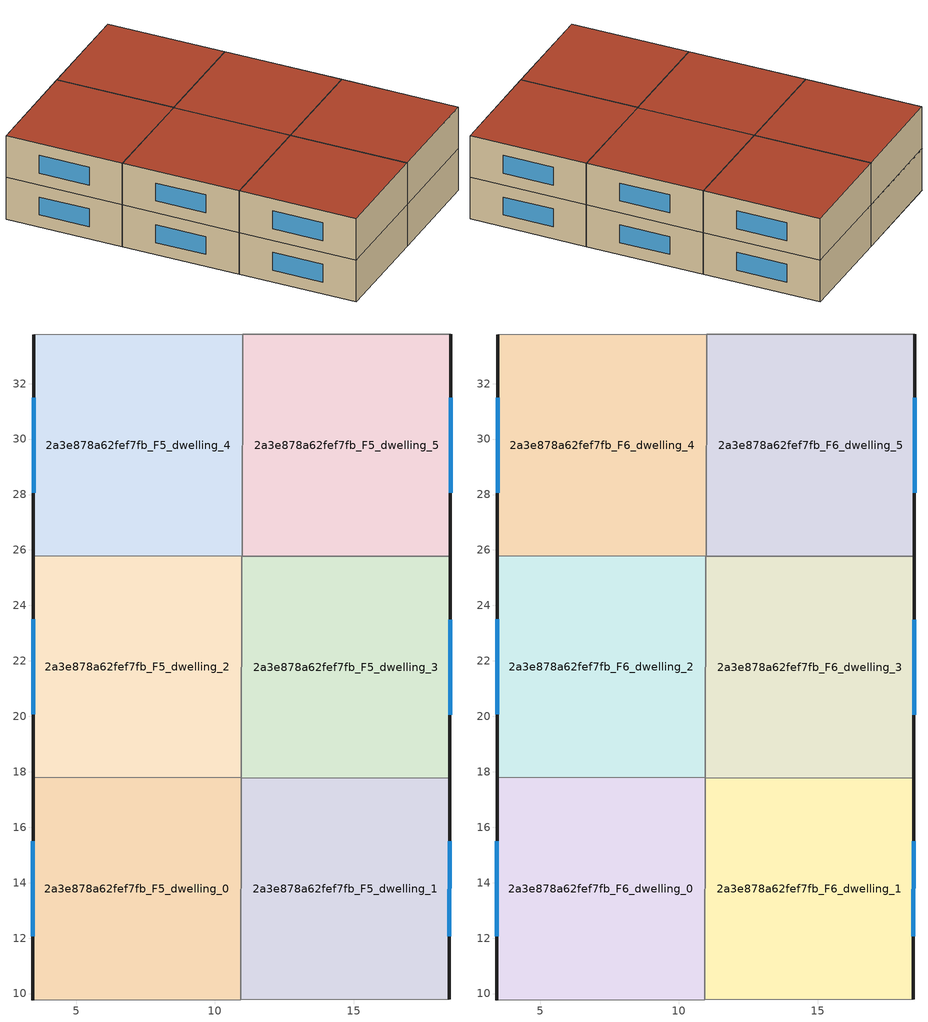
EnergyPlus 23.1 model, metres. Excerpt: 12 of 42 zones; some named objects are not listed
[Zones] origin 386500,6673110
2a3e878a62fef7fb_F5_dwelling_0
 floor to 2a3e878a62fef7fb_F4_dwelling_0 (EU_floor_Construction): 10.94,17.78 10.93,9.78 3.42,9.77 3.44,17.8 z15
 wall outside (EU_wall_Construction): 3.44,17.8 3.42,9.77 z15:18
 wall adiabatic (EU_wall_Construction): 3.42,9.77 10.93,9.78 z15:18
 wall to 2a3e878a62fef7fb_F5_dwelling_1 (EU_wall_Construction): 10.93,9.78 10.94,17.78 z15:18
 wall to 2a3e878a62fef7fb_F5_dwelling_2 (EU_wall_Construction): 10.94,17.78 3.44,17.8 z15:18
 window (EU_Window_Construction): 3.43,15.5 3.43,12.06 z15.86:17.14
2a3e878a62fef7fb_F5_dwelling_1
 floor to 2a3e878a62fef7fb_F4_dwelling_1 (EU_floor_Construction): 18.47,17.77 18.45,9.8 10.93,9.78 10.94,17.78 z15
 wall outside (EU_wall_Construction): 18.45,9.8 18.47,17.77 z15:18
 wall adiabatic (EU_wall_Construction): 10.93,9.78 18.45,9.8 z15:18
 wall to 2a3e878a62fef7fb_F5_dwelling_3 (EU_wall_Construction): 18.47,17.77 10.95,17.78 z15:18
 wall to 2a3e878a62fef7fb_F5_dwelling_2 (EU_wall_Construction): 10.95,17.78 10.94,17.78 z15:18
 window (EU_Window_Construction): 18.46,12.07 18.47,15.49 z15.86:17.14
2a3e878a62fef7fb_F5_dwelling_2
 floor to 2a3e878a62fef7fb_F4_dwelling_2 (EU_floor_Construction): 10.97,25.78 10.95,17.78 3.44,17.8 3.45,25.79 z15
 wall outside (EU_wall_Construction): 3.45,25.79 3.44,17.8 z15:18
 wall to 2a3e878a62fef7fb_F5_dwelling_4 (EU_wall_Construction): 10.97,25.78 3.45,25.79 z15:18
 wall to 2a3e878a62fef7fb_F5_dwelling_3 (EU_wall_Construction): 10.95,17.78 10.97,25.78 z15:18
 window (EU_Window_Construction): 3.45,23.51 3.44,20.08 z15.86:17.14
2a3e878a62fef7fb_F5_dwelling_3
 floor to 2a3e878a62fef7fb_F4_dwelling_3 (EU_floor_Construction): 18.49,25.77 18.47,17.77 10.95,17.78 10.97,25.78 z15
 wall outside (EU_wall_Construction): 18.47,17.77 18.49,25.77 z15:18
 wall to 2a3e878a62fef7fb_F5_dwelling_5 (EU_wall_Construction): 18.49,25.77 10.98,25.78 z15:18
 wall to 2a3e878a62fef7fb_F5_dwelling_4 (EU_wall_Construction): 10.98,25.78 10.97,25.78 z15:18
 window (EU_Window_Construction): 18.48,20.05 18.49,23.48 z15.86:17.14
2a3e878a62fef7fb_F5_dwelling_4
 floor to 2a3e878a62fef7fb_F4_dwelling_4 (EU_floor_Construction): 11,33.78 10.98,25.78 3.45,25.79 3.46,33.76 z15
 wall outside (EU_wall_Construction): 3.47,33.76 3.45,25.79 z15:18
 wall adiabatic (EU_wall_Construction): 11,33.78 3.47,33.76 z15:18
 wall to 2a3e878a62fef7fb_F5_dwelling_5 (EU_wall_Construction): 10.98,25.78 11,33.78 z15:18
 window (EU_Window_Construction): 3.46,31.49 3.46,28.07 z15.86:17.14
2a3e878a62fef7fb_F5_dwelling_5
 floor to 2a3e878a62fef7fb_F4_dwelling_5 (EU_floor_Construction): 18.51,33.79 18.49,25.77 10.98,25.78 11,33.78 z15
 wall outside (EU_wall_Construction): 18.49,25.77 18.51,33.79 z15:18
 wall adiabatic (EU_wall_Construction): 18.51,33.79 11,33.78 z15:18
 window (EU_Window_Construction): 18.5,28.06 18.5,31.5 z15.86:17.14
2a3e878a62fef7fb_F6_dwelling_0
 floor to 2a3e878a62fef7fb_F5_dwelling_0 (EU_floor_Construction): 10.94,17.78 10.93,9.78 3.42,9.77 3.44,17.8 z18
 wall outside (EU_wall_Construction): 3.44,17.8 3.42,9.77 z18:21
 wall adiabatic (EU_wall_Construction): 3.42,9.77 10.93,9.78 z18:21
 wall to 2a3e878a62fef7fb_F6_dwelling_1 (EU_wall_Construction): 10.93,9.78 10.94,17.78 z18:21
 wall to 2a3e878a62fef7fb_F6_dwelling_2 (EU_wall_Construction): 10.94,17.78 3.44,17.8 z18:21
 window (EU_Window_Construction): 3.43,15.5 3.43,12.06 z18.86:20.14
 roof outside (EU_roof_Construction): 10.93,9.78 10.94,17.78 3.44,17.8 3.42,9.77 z21
2a3e878a62fef7fb_F6_dwelling_1
 floor to 2a3e878a62fef7fb_F5_dwelling_1 (EU_floor_Construction): 18.47,17.77 18.45,9.8 10.93,9.78 10.94,17.78 z18
 wall outside (EU_wall_Construction): 18.45,9.8 18.47,17.77 z18:21
 wall adiabatic (EU_wall_Construction): 10.93,9.78 18.45,9.8 z18:21
 wall to 2a3e878a62fef7fb_F6_dwelling_3 (EU_wall_Construction): 18.47,17.77 10.95,17.78 z18:21
 wall to 2a3e878a62fef7fb_F6_dwelling_2 (EU_wall_Construction): 10.95,17.78 10.94,17.78 z18:21
 window (EU_Window_Construction): 18.46,12.07 18.47,15.49 z18.86:20.14
 roof outside (EU_roof_Construction): 18.45,9.8 18.47,17.77 10.94,17.78 10.93,9.78 z21
2a3e878a62fef7fb_F6_dwelling_2
 floor to 2a3e878a62fef7fb_F5_dwelling_2 (EU_floor_Construction): 10.97,25.78 10.95,17.78 3.44,17.8 3.45,25.79 z18
 wall outside (EU_wall_Construction): 3.45,25.79 3.44,17.8 z18:21
 wall to 2a3e878a62fef7fb_F6_dwelling_4 (EU_wall_Construction): 10.97,25.78 3.45,25.79 z18:21
 wall to 2a3e878a62fef7fb_F6_dwelling_3 (EU_wall_Construction): 10.95,17.78 10.97,25.78 z18:21
 window (EU_Window_Construction): 3.45,23.51 3.44,20.08 z18.86:20.14
 roof outside (EU_roof_Construction): 10.96,17.78 10.97,25.78 3.45,25.79 3.44,17.8 z21
2a3e878a62fef7fb_F6_dwelling_3
 floor to 2a3e878a62fef7fb_F5_dwelling_3 (EU_floor_Construction): 18.49,25.77 18.47,17.77 10.95,17.78 10.97,25.78 z18
 wall outside (EU_wall_Construction): 18.47,17.77 18.49,25.77 z18:21
 wall to 2a3e878a62fef7fb_F6_dwelling_5 (EU_wall_Construction): 18.49,25.77 10.98,25.78 z18:21
 wall to 2a3e878a62fef7fb_F6_dwelling_4 (EU_wall_Construction): 10.98,25.78 10.97,25.78 z18:21
 window (EU_Window_Construction): 18.48,20.05 18.49,23.48 z18.86:20.14
 roof outside (EU_roof_Construction): 18.47,17.77 18.49,25.77 10.97,25.78 10.96,17.78 z21
2a3e878a62fef7fb_F6_dwelling_4
 floor to 2a3e878a62fef7fb_F5_dwelling_4 (EU_floor_Construction): 11,33.78 10.98,25.78 3.45,25.79 3.46,33.76 z18
 wall outside (EU_wall_Construction): 3.47,33.76 3.45,25.79 z18:21
 wall adiabatic (EU_wall_Construction): 11,33.78 3.47,33.76 z18:21
 wall to 2a3e878a62fef7fb_F6_dwelling_5 (EU_wall_Construction): 10.98,25.78 11,33.78 z18:21
 window (EU_Window_Construction): 3.46,31.49 3.46,28.07 z18.86:20.14
 roof outside (EU_roof_Construction): 10.98,25.78 11,33.78 3.47,33.76 3.45,25.79 z21
2a3e878a62fef7fb_F6_dwelling_5
 floor to 2a3e878a62fef7fb_F5_dwelling_5 (EU_floor_Construction): 18.51,33.79 18.49,25.77 10.98,25.78 11,33.78 z18
 wall outside (EU_wall_Construction): 18.49,25.77 18.51,33.79 z18:21
 wall adiabatic (EU_wall_Construction): 18.51,33.79 11,33.78 z18:21
 window (EU_Window_Construction): 18.5,28.06 18.5,31.5 z18.86:20.14
 roof outside (EU_roof_Construction): 18.49,25.77 18.51,33.79 11,33.78 10.98,25.78 z21
[Building]
EU S2 Campaign: North Axis=0; Terrain=City; Solar Distribution=FullExterior
[Site:Location]
Helsinki-Vantaa.AP: Latitude=60.317; Longitude=24.963; Time Zone=2; Elevation=54.6
[SizingPeriod:WeatherFileDays]
AnnualSizingPeriod: Begin Month=1; Begin Day of Month=1; End Month=12; End Day of Month=31; Day of Week for Start Day=Monday; Use Weather File Daylight Saving Period=No; Use Weather File Rain and Snow Indicators=No
[MATERIAL]
EU_InternalMass_Material: Roughness=MediumRough; Thickness=0.1; Conductivity=1; Density=1800; Specific Heat=900; Thermal Absorptance=0.9; Solar Absorptance=0.7; Visible Absorptance=0.7
[MATERIAL:NOMASS] Roughness=MediumRough; Thermal Absorptance=0.9; Solar Absorptance=0.7; Visible Absorptance=0.7
Name | Thermal Resistance
EU_wall_NoMass | 1.10183
EU_roof_NoMass; EU_floor_NoMass | 1.70606
[WINDOWMATERIAL:SIMPLEGLAZINGSYSTEM]
EU_Window_SimpleGlazing: UFactor=3.11035; Solar Heat Gain Coefficient=0.8; Visible Transmittance=0.8
[CONSTRUCTION]
EU_wall_Construction: EU_wall_NoMass
EU_roof_Construction: EU_roof_NoMass
EU_floor_Construction: EU_floor_NoMass
EU_Window_Construction: EU_Window_SimpleGlazing
EU_InternalMass_Construction: EU_InternalMass_Material
[ZONE] Type=1; Multiplier=1; Ceiling Height=autocalculate; Floor Area=autocalculate; Part of Total Floor Area=Yes
Name | Volume
2a3e878a62fef7fb_F5_dwelling_0; 2a3e878a62fef7fb_F6_dwelling_0 | 180.398
2a3e878a62fef7fb_F5_dwelling_1; 2a3e878a62fef7fb_F6_dwelling_1 | 180.426
2a3e878a62fef7fb_F5_dwelling_2; 2a3e878a62fef7fb_F6_dwelling_2 | 180.388
2a3e878a62fef7fb_F5_dwelling_3; 2a3e878a62fef7fb_F6_dwelling_3 | 180.423
2a3e878a62fef7fb_F5_dwelling_4; 2a3e878a62fef7fb_F6_dwelling_4 | 180.397
2a3e878a62fef7fb_F5_dwelling_5; 2a3e878a62fef7fb_F6_dwelling_5 | 180.43
[INTERNALMASS] Construction=EU_InternalMass_Construction
Name | Zone or ZoneList | Surface Area
2a3e878a62fef7fb_F5_dwelling_0_EU_InternalMass | 2a3e878a62fef7fb_F5_dwelling_0 | 60.1329
2a3e878a62fef7fb_F5_dwelling_1_EU_InternalMass | 2a3e878a62fef7fb_F5_dwelling_1 | 60.1422
2a3e878a62fef7fb_F5_dwelling_2_EU_InternalMass | 2a3e878a62fef7fb_F5_dwelling_2 | 60.1291
2a3e878a62fef7fb_F5_dwelling_3_EU_InternalMass | 2a3e878a62fef7fb_F5_dwelling_3 | 60.1392
2a3e878a62fef7fb_F5_dwelling_4_EU_InternalMass | 2a3e878a62fef7fb_F5_dwelling_4 | 60.1323
2a3e878a62fef7fb_F5_dwelling_5_EU_InternalMass | 2a3e878a62fef7fb_F5_dwelling_5 | 60.1435
2a3e878a62fef7fb_F6_dwelling_0_EU_InternalMass | 2a3e878a62fef7fb_F6_dwelling_0 | 60.1329
2a3e878a62fef7fb_F6_dwelling_1_EU_InternalMass | 2a3e878a62fef7fb_F6_dwelling_1 | 60.1422
2a3e878a62fef7fb_F6_dwelling_2_EU_InternalMass | 2a3e878a62fef7fb_F6_dwelling_2 | 60.1291
2a3e878a62fef7fb_F6_dwelling_3_EU_InternalMass | 2a3e878a62fef7fb_F6_dwelling_3 | 60.1392
2a3e878a62fef7fb_F6_dwelling_4_EU_InternalMass | 2a3e878a62fef7fb_F6_dwelling_4 | 60.1323
2a3e878a62fef7fb_F6_dwelling_5_EU_InternalMass | 2a3e878a62fef7fb_F6_dwelling_5 | 60.1435
[OTHEREQUIPMENT] Fuel Type=Electricity; Design Level Calculation Method=Watts/Area; Power per Zone Floor Area=1; Fraction Latent=0; Fraction Radiant=0; Fraction Lost=0; Carbon Dioxide Generation Rate=0; EndUse Subcategory=EU_Step8_InternalGains
Name | Zone or ZoneList or Space or SpaceList | Schedule
EU_Step8_InternalGain_2a3e878a62fef7fb_F5_dwelling_0_f000 | 2a3e878a62fef7fb_F5_dwelling_0 | EU_Step8_GainSchedule_2a3e878a62fef7fb_F5_dwelling_0_f000
EU_Step8_InternalGain_2a3e878a62fef7fb_F5_dwelling_1_f000 | 2a3e878a62fef7fb_F5_dwelling_1 | EU_Step8_GainSchedule_2a3e878a62fef7fb_F5_dwelling_1_f000
EU_Step8_InternalGain_2a3e878a62fef7fb_F5_dwelling_2_f000 | 2a3e878a62fef7fb_F5_dwelling_2 | EU_Step8_GainSchedule_2a3e878a62fef7fb_F5_dwelling_2_f000
EU_Step8_InternalGain_2a3e878a62fef7fb_F5_dwelling_3_f000 | 2a3e878a62fef7fb_F5_dwelling_3 | EU_Step8_GainSchedule_2a3e878a62fef7fb_F5_dwelling_3_f000
EU_Step8_InternalGain_2a3e878a62fef7fb_F5_dwelling_4_f000 | 2a3e878a62fef7fb_F5_dwelling_4 | EU_Step8_GainSchedule_2a3e878a62fef7fb_F5_dwelling_4_f000
EU_Step8_InternalGain_2a3e878a62fef7fb_F5_dwelling_5_f000 | 2a3e878a62fef7fb_F5_dwelling_5 | EU_Step8_GainSchedule_2a3e878a62fef7fb_F5_dwelling_5_f000
EU_Step8_InternalGain_2a3e878a62fef7fb_F6_dwelling_0_f000 | 2a3e878a62fef7fb_F6_dwelling_0 | EU_Step8_GainSchedule_2a3e878a62fef7fb_F6_dwelling_0_f000
EU_Step8_InternalGain_2a3e878a62fef7fb_F6_dwelling_1_f000 | 2a3e878a62fef7fb_F6_dwelling_1 | EU_Step8_GainSchedule_2a3e878a62fef7fb_F6_dwelling_1_f000
EU_Step8_InternalGain_2a3e878a62fef7fb_F6_dwelling_2_f000 | 2a3e878a62fef7fb_F6_dwelling_2 | EU_Step8_GainSchedule_2a3e878a62fef7fb_F6_dwelling_2_f000
EU_Step8_InternalGain_2a3e878a62fef7fb_F6_dwelling_3_f000 | 2a3e878a62fef7fb_F6_dwelling_3 | EU_Step8_GainSchedule_2a3e878a62fef7fb_F6_dwelling_3_f000
EU_Step8_InternalGain_2a3e878a62fef7fb_F6_dwelling_4_f000 | 2a3e878a62fef7fb_F6_dwelling_4 | EU_Step8_GainSchedule_2a3e878a62fef7fb_F6_dwelling_4_f000
EU_Step8_InternalGain_2a3e878a62fef7fb_F6_dwelling_5_f000 | 2a3e878a62fef7fb_F6_dwelling_5 | EU_Step8_GainSchedule_2a3e878a62fef7fb_F6_dwelling_5_f000
[ZONEVENTILATION:DESIGNFLOWRATE] Schedule=EU_AlwaysOn; Design Flow Rate Calculation Method=AirChanges/Hour; Air Changes per Hour=0.756316; Ventilation Type=Natural; Fan Pressure Rise=0; Fan Total Efficiency=1; Constant Term Coefficient=1; Temperature Term Coefficient=0; Velocity Term Coefficient=0; Velocity Squared Term Coefficient=0; Minimum Indoor Temperature=-100; Maximum Indoor Temperature=100; Delta Temperature=-100; Minimum Outdoor Temperature=-100; Maximum Outdoor Temperature=100; Maximum Wind Speed=40
Name | Zone or ZoneList or Space or SpaceList
EU_ConstantAir_2a3e878a62fef7fb_F5_dwelling_0 | 2a3e878a62fef7fb_F5_dwelling_0
EU_ConstantAir_2a3e878a62fef7fb_F5_dwelling_1 | 2a3e878a62fef7fb_F5_dwelling_1
EU_ConstantAir_2a3e878a62fef7fb_F5_dwelling_2 | 2a3e878a62fef7fb_F5_dwelling_2
EU_ConstantAir_2a3e878a62fef7fb_F5_dwelling_3 | 2a3e878a62fef7fb_F5_dwelling_3
EU_ConstantAir_2a3e878a62fef7fb_F5_dwelling_4 | 2a3e878a62fef7fb_F5_dwelling_4
EU_ConstantAir_2a3e878a62fef7fb_F5_dwelling_5 | 2a3e878a62fef7fb_F5_dwelling_5
EU_ConstantAir_2a3e878a62fef7fb_F6_dwelling_0 | 2a3e878a62fef7fb_F6_dwelling_0
EU_ConstantAir_2a3e878a62fef7fb_F6_dwelling_1 | 2a3e878a62fef7fb_F6_dwelling_1
EU_ConstantAir_2a3e878a62fef7fb_F6_dwelling_2 | 2a3e878a62fef7fb_F6_dwelling_2
EU_ConstantAir_2a3e878a62fef7fb_F6_dwelling_3 | 2a3e878a62fef7fb_F6_dwelling_3
EU_ConstantAir_2a3e878a62fef7fb_F6_dwelling_4 | 2a3e878a62fef7fb_F6_dwelling_4
EU_ConstantAir_2a3e878a62fef7fb_F6_dwelling_5 | 2a3e878a62fef7fb_F6_dwelling_5
[HVACTEMPLATE:ZONE:IDEALLOADSAIRSYSTEM] System Availability Schedule=EU_AlwaysOn; Maximum Heating Supply Air Temperature=50; Minimum Cooling Supply Air Temperature=13; Maximum Heating Supply Air Humidity Ratio=0.0156; Minimum Cooling Supply Air Humidity Ratio=0.0077; Heating Limit=NoLimit; Cooling Limit=NoLimit; Heating Availability Schedule=EU_AlwaysOn; Cooling Availability Schedule=EU_CoolingOff; Dehumidification Control Type=ConstantSensibleHeatRatio; Cooling Sensible Heat Ratio=0.7; Dehumidification Setpoint=60; Humidification Control Type=None; Humidification Setpoint=30; Outdoor Air Method=None; Outdoor Air Flow Rate per Person=0.00944; Outdoor Air Flow Rate per Zone Floor Area=0; Outdoor Air Flow Rate per Zone=0; Demand Controlled Ventilation Type=None; Outdoor Air Economizer Type=NoEconomizer; Heat Recovery Type=None; Sensible Heat Recovery Effectiveness=0.7; Latent Heat Recovery Effectiveness=0.65
Name | Template Thermostat
2a3e878a62fef7fb_F5_dwelling_0 | EU_HeatOnly_2a3e878a62fef7fb_F5_dwelling_0
2a3e878a62fef7fb_F5_dwelling_1 | EU_HeatOnly_2a3e878a62fef7fb_F5_dwelling_1
2a3e878a62fef7fb_F5_dwelling_2 | EU_HeatOnly_2a3e878a62fef7fb_F5_dwelling_2
2a3e878a62fef7fb_F5_dwelling_3 | EU_HeatOnly_2a3e878a62fef7fb_F5_dwelling_3
2a3e878a62fef7fb_F5_dwelling_4 | EU_HeatOnly_2a3e878a62fef7fb_F5_dwelling_4
2a3e878a62fef7fb_F5_dwelling_5 | EU_HeatOnly_2a3e878a62fef7fb_F5_dwelling_5
2a3e878a62fef7fb_F6_dwelling_0 | EU_HeatOnly_2a3e878a62fef7fb_F6_dwelling_0
2a3e878a62fef7fb_F6_dwelling_1 | EU_HeatOnly_2a3e878a62fef7fb_F6_dwelling_1
2a3e878a62fef7fb_F6_dwelling_2 | EU_HeatOnly_2a3e878a62fef7fb_F6_dwelling_2
2a3e878a62fef7fb_F6_dwelling_3 | EU_HeatOnly_2a3e878a62fef7fb_F6_dwelling_3
2a3e878a62fef7fb_F6_dwelling_4 | EU_HeatOnly_2a3e878a62fef7fb_F6_dwelling_4
2a3e878a62fef7fb_F6_dwelling_5 | EU_HeatOnly_2a3e878a62fef7fb_F6_dwelling_5
[SIZING:ZONE] Zone Cooling Design Supply Air Temperature Input Method=SupplyAirTemperature; Zone Cooling Design Supply Air Temperature=13; Zone Heating Design Supply Air Temperature Input Method=SupplyAirTemperature; Zone Heating Design Supply Air Temperature=50; Zone Cooling Design Supply Air Humidity Ratio=0.008; Zone Heating Design Supply Air Humidity Ratio=0.008; Cooling Design Air Flow Method=DesignDay; Cooling Design Air Flow Rate=0; Cooling Minimum Air Flow per Zone Floor Area=0.000762; Cooling Minimum Air Flow=0; Cooling Minimum Air Flow Fraction=0.2; Heating Design Air Flow Method=DesignDay; Heating Design Air Flow Rate=0; Heating Maximum Air Flow per Zone Floor Area=0.002032; Heating Maximum Air Flow=0.141576; Heating Maximum Air Flow Fraction=0.3; Account for Dedicated Outdoor Air System=No; Dedicated Outdoor Air System Control Strategy=NeutralSupplyAir; Dedicated Outdoor Air Low Setpoint Temperature for Design=autosize; Dedicated Outdoor Air High Setpoint Temperature for Design=autosize; Zone Load Sizing Method=Sensible Load Only No Latent Load; Zone Latent Cooling Design Supply Air Humidity Ratio Input Method=HumidityRatioDifference; Zone Cooling Design Supply Air Humidity Ratio Difference=0.005; Zone Latent Heating Design Supply Air Humidity Ratio Input Method=HumidityRatioDifference; Zone Humidification Design Supply Air Humidity Ratio Difference=0.005
2a3e878a62fef7fb_F5_dwelling_0; 2a3e878a62fef7fb_F5_dwelling_1; 2a3e878a62fef7fb_F5_dwelling_2; 2a3e878a62fef7fb_F5_dwelling_3; 2a3e878a62fef7fb_F5_dwelling_4; 2a3e878a62fef7fb_F5_dwelling_5; 2a3e878a62fef7fb_F6_dwelling_0; 2a3e878a62fef7fb_F6_dwelling_1; 2a3e878a62fef7fb_F6_dwelling_2; 2a3e878a62fef7fb_F6_dwelling_3; 2a3e878a62fef7fb_F6_dwelling_4; 2a3e878a62fef7fb_F6_dwelling_5
[SCHEDULE:CONSTANT]
Name | Hourly Value
EU_AlwaysOn | 1
EU_CoolingOff | 0
[SCHEDULE:FILE] Column Number=1; Rows to Skip at Top=0; Number of Hours of Data=8760; Column Separator=Comma; Interpolate to Timestep=No; Minutes per Item=60; Adjust Schedule for Daylight Savings=Yes
Name | File
EU_Step8_GainSchedule_2a3e878a62fef7fb_F5_dwelling_0_f000 | ../../schedules/2a3e878a62fef7fb/2a3e878a62fef7fb_F5_dwelling_0_f000_gain.csv
EU_Step8_GainSchedule_2a3e878a62fef7fb_F5_dwelling_1_f000 | ../../schedules/2a3e878a62fef7fb/2a3e878a62fef7fb_F5_dwelling_1_f000_gain.csv
EU_Step8_GainSchedule_2a3e878a62fef7fb_F5_dwelling_2_f000 | ../../schedules/2a3e878a62fef7fb/2a3e878a62fef7fb_F5_dwelling_2_f000_gain.csv
EU_Step8_GainSchedule_2a3e878a62fef7fb_F5_dwelling_3_f000 | ../../schedules/2a3e878a62fef7fb/2a3e878a62fef7fb_F5_dwelling_3_f000_gain.csv
EU_Step8_GainSchedule_2a3e878a62fef7fb_F5_dwelling_4_f000 | ../../schedules/2a3e878a62fef7fb/2a3e878a62fef7fb_F5_dwelling_4_f000_gain.csv
EU_Step8_GainSchedule_2a3e878a62fef7fb_F5_dwelling_5_f000 | ../../schedules/2a3e878a62fef7fb/2a3e878a62fef7fb_F5_dwelling_5_f000_gain.csv
EU_Step8_GainSchedule_2a3e878a62fef7fb_F6_dwelling_0_f000 | ../../schedules/2a3e878a62fef7fb/2a3e878a62fef7fb_F6_dwelling_0_f000_gain.csv
EU_Step8_GainSchedule_2a3e878a62fef7fb_F6_dwelling_1_f000 | ../../schedules/2a3e878a62fef7fb/2a3e878a62fef7fb_F6_dwelling_1_f000_gain.csv
EU_Step8_GainSchedule_2a3e878a62fef7fb_F6_dwelling_2_f000 | ../../schedules/2a3e878a62fef7fb/2a3e878a62fef7fb_F6_dwelling_2_f000_gain.csv
EU_Step8_GainSchedule_2a3e878a62fef7fb_F6_dwelling_3_f000 | ../../schedules/2a3e878a62fef7fb/2a3e878a62fef7fb_F6_dwelling_3_f000_gain.csv
EU_Step8_GainSchedule_2a3e878a62fef7fb_F6_dwelling_4_f000 | ../../schedules/2a3e878a62fef7fb/2a3e878a62fef7fb_F6_dwelling_4_f000_gain.csv
EU_Step8_GainSchedule_2a3e878a62fef7fb_F6_dwelling_5_f000 | ../../schedules/2a3e878a62fef7fb/2a3e878a62fef7fb_F6_dwelling_5_f000_gain.csv
